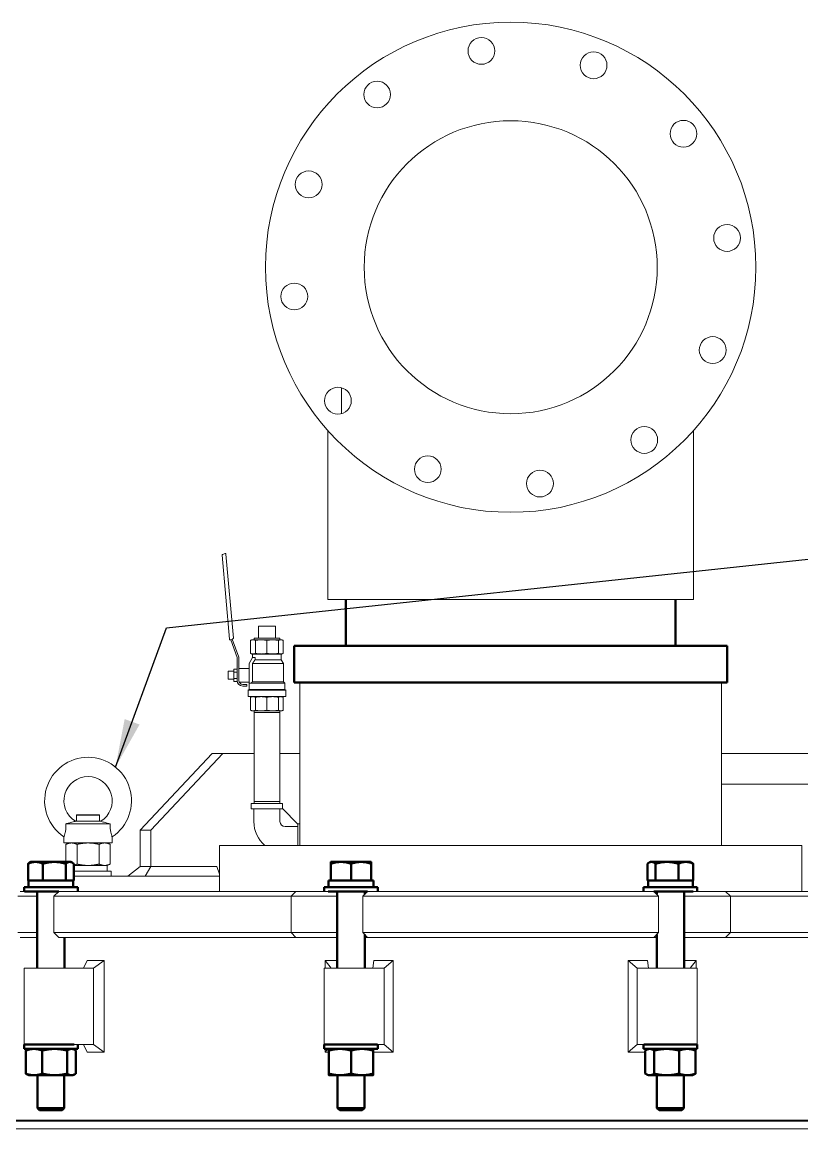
# Model space of a CAD drawing. Header units: inches. Extents: x 20 to 536, y 8 to 344.
# Drawn here: x 241.52 to 266.96, y 141.99 to 178.12 of the extents above; entities that cross this region are included whole.
import ezdxf

# ---------------------------------------------------------------- set-up
doc = ezdxf.new("R2010")
doc.units = ezdxf.units.IN
doc.header["$LTSCALE"] = 16
doc.header["$MEASUREMENT"] = 0
doc.layers.add('Symbol (ANSI)', color=7, linetype='Continuous', lineweight=25)
doc.layers.add('Visible (ANSI)', color=7, linetype='Continuous', lineweight=50)
doc.styles.add('Standard D-E', font='arial.ttf')
doc.dimstyles.new('in [mm] D-E NeptuneBenson$7', dxfattribs={"dimscale": 16, "dimtxt": 0.15, "dimasz": 0.098425, "dimexe": 0.125, "dimexo": 0.063, "dimgap": 0.031496, "dimtad": 0, "dimtih": 1, "dimtoh": 1, "dimdec": 4, "dimrnd": 1e-08, "dimzin": 3, "dimdsep": 46, "dimlunit": 5, "dimtxsty": 'Standard D-E', "dimcen": 0.09, "dimdle": 0.393701, "dimclrd": 256, "dimclre": 256, "dimclrt": 256, "dimadec": 1, "dimazin": 1, "dimtfac": 1, "dimtofl": 0, "dimtmove": 0, "dimatfit": 3, "dimfxl": 1, "dimfrac": 1, "dimtolj": 1, "dimtzin": 4, "dimlwd": -1, "dimlwe": -1, "dimarcsym": 0})

msp = doc.modelspace()

# ---------------------------------------------------------------- linework, layer by layer
at = {"layer": 'Visible (ANSI)', "linetype": 'Continuous', "lineweight": 18}
for p, q in [((251.937165, 166.18336), (251.937165, 165.339402)), ((251.491165, 159.268472), (251.491165, 164.790905)), ((263.427165, 159.268472), (263.427165, 164.790905)), ((248.141894, 160.772866), (248.060011, 160.743062)), ((248.046352, 160.721622), (248.286641, 157.975106)), ((248.410125, 158.008549), (248.169836, 160.755065)), ((251.491165, 159.268472), (263.427165, 159.268472)), ((249.780898, 158.405394), (249.229716, 158.405394)), ((249.229716, 158.405394), (249.229716, 158.011693)), ((249.780898, 158.405394), (249.780898, 158.011693)), ((248.314583, 157.957305), (248.396466, 157.987108)), ((248.536575, 157.379004), (248.324744, 157.961004)), ((248.37579, 157.979583), (248.590896, 157.388583)), ((249.015307, 157.957583), (248.974935, 157.938757)), ((248.974935, 157.938757), (248.974935, 157.512409)), ((249.052606, 157.957583), (249.015307, 157.957583)), ((249.317792, 157.957583), (249.052606, 157.957583)), ((249.923959, 158.011693), (249.086655, 158.011693)), ((249.088346, 157.957583), (249.086655, 158.011693)), ((249.130277, 157.938757), (249.130277, 157.512409)), ((249.692822, 157.957583), (249.317792, 157.957583)), ((249.505307, 157.938757), (249.505307, 157.512409)), ((249.958008, 157.957583), (249.692822, 157.957583)), ((249.880337, 157.938757), (249.880337, 157.512409)), ((249.922268, 157.957583), (249.923959, 158.011693)), ((249.995307, 157.957583), (249.958008, 157.957583)), ((249.995307, 157.957583), (250.035679, 157.938757)), ((250.035679, 157.938757), (250.035679, 157.512409)), ((249.015307, 157.493583), (248.974935, 157.512409)), ((249.995307, 157.493583), (250.035679, 157.512409)), ((248.536575, 156.627083), (248.536575, 157.379004)), ((248.590896, 157.388583), (248.590896, 156.797583)), ((248.923432, 157.182003), (249.039807, 157.38357)), ((248.923432, 156.544652), (248.923432, 157.182003)), ((249.015307, 157.493583), (249.052606, 157.493583)), ((249.034108, 157.182003), (249.034108, 156.588293)), ((250.043541, 157.182003), (249.034108, 157.182003)), ((249.039807, 157.38357), (249.039807, 157.493583)), ((249.039807, 157.38357), (249.119273, 157.38357)), ((249.052606, 157.493583), (249.317792, 157.493583)), ((249.119273, 157.38357), (249.119273, 157.307983)), ((249.970807, 157.307983), (249.119273, 157.307983)), ((249.317792, 157.493583), (249.692822, 157.493583)), ((249.692822, 157.493583), (249.958008, 157.493583)), ((249.958008, 157.493583), (249.995307, 157.493583)), ((249.970807, 157.307983), (249.970807, 157.493583)), ((249.970807, 157.307983), (250.043541, 157.182003)), ((250.043541, 156.588293), (250.043541, 157.182003)), ((248.237807, 156.667083), (248.237807, 156.928083)), ((248.237807, 156.928083), (248.427932, 156.928083)), ((248.427932, 156.998501), (248.536575, 156.998501)), ((248.427932, 156.998501), (248.427932, 156.898042)), ((248.427932, 156.898042), (248.536575, 156.898042)), ((248.427932, 156.898042), (248.427932, 156.697124)), ((248.590896, 157.023783), (248.923432, 157.023783)), ((248.590896, 156.797583), (248.590896, 156.627083)), ((248.237807, 156.667083), (248.427932, 156.667083)), ((248.427932, 156.697124), (248.536575, 156.697124)), ((248.427932, 156.697124), (248.427932, 156.596665)), ((248.427932, 156.596665), (248.539174, 156.596665)), ((248.603992, 156.571383), (248.923432, 156.571383)), ((248.715896, 156.502083), (248.848432, 156.502083)), ((248.848432, 156.447761), (248.715896, 156.447761)), ((248.848432, 156.502083), (248.848432, 156.447761)), ((248.984816, 156.544652), (248.923432, 156.544652)), ((248.923432, 156.33843), (248.923432, 156.544652)), ((250.087182, 156.544652), (248.984816, 156.544652)), ((250.043541, 156.588293), (249.034108, 156.588293)), ((250.043541, 156.588293), (250.087182, 156.544652)), ((250.087182, 156.33843), (250.087182, 156.544652)), ((250.584165, 151.243472), (250.584165, 156.558472)), ((264.334165, 151.243472), (264.334165, 156.558472)), ((248.923432, 156.33843), (248.892807, 156.307805)), ((250.117807, 156.307805), (248.892807, 156.307805)), ((248.892807, 156.101583), (248.892807, 156.307805)), ((250.117807, 156.101583), (248.892807, 156.101583)), ((250.087182, 156.33843), (248.923432, 156.33843)), ((249.015307, 156.101583), (248.974935, 156.082757)), ((248.974935, 155.656409), (248.974935, 156.082757)), ((249.130277, 155.656409), (249.130277, 156.082757)), ((249.505307, 155.656409), (249.505307, 156.082757)), ((249.880337, 155.656409), (249.880337, 156.082757)), ((249.995307, 156.101583), (250.035679, 156.082757)), ((250.035679, 155.656409), (250.035679, 156.082757)), ((250.087182, 156.33843), (250.117807, 156.307805)), ((250.117807, 156.101583), (250.117807, 156.307805)), ((249.015307, 155.637583), (248.974935, 155.656409)), ((249.015307, 155.637583), (249.052606, 155.637583)), ((249.052606, 155.637583), (249.317792, 155.637583)), ((249.088346, 155.637583), (249.086655, 155.583472)), ((249.086655, 155.583472), (249.923959, 155.583472)), ((249.086655, 155.583472), (249.086655, 152.682685)), ((249.317792, 155.637583), (249.692822, 155.637583)), ((249.692822, 155.637583), (249.958008, 155.637583)), ((249.922268, 155.637583), (249.923959, 155.583472)), ((249.923959, 155.583472), (249.923959, 152.682685)), ((249.958008, 155.637583), (249.995307, 155.637583)), ((249.995307, 155.637583), (250.035679, 155.656409)), ((247.71901, 154.243472), (245.371441, 151.743472)), ((245.715283, 151.743472), (248.062852, 154.243472)), ((248.062852, 154.243472), (247.71901, 154.243472)), ((249.086655, 154.243472), (248.062852, 154.243472)), ((250.584165, 154.243472), (249.923959, 154.243472)), ((271.76987, 154.243472), (264.334165, 154.243472)), ((269.937763, 153.243472), (264.334165, 153.243472)), ((250.017905, 152.614575), (248.992709, 152.614575)), ((248.992709, 152.443709), (248.992709, 152.614575)), ((249.086655, 152.682685), (249.923959, 152.682685)), ((249.088784, 152.614575), (249.086655, 152.682685)), ((249.92183, 152.614575), (249.923959, 152.682685)), ((250.017905, 152.443709), (250.017905, 152.614575)), ((243.307665, 152.243472), (243.295165, 152.230972)), ((244.045165, 152.230972), (243.295165, 152.230972)), ((243.295165, 152.230972), (243.295165, 152.034477)), ((243.307665, 152.243472), (244.032665, 152.243472)), ((244.032665, 152.243472), (244.045165, 152.230972)), ((244.045165, 152.230972), (244.045165, 152.034477)), ((250.016391, 152.443709), (248.992709, 152.443709)), ((249.078142, 152.024024), (249.078142, 152.443709)), ((249.930654, 152.024024), (249.930654, 152.443709)), ((250.016391, 152.443709), (250.016391, 152.445223)), ((250.016391, 152.445223), (250.517057, 151.944557)), ((244.394418, 151.955394), (242.945913, 151.955394)), ((244.085508, 152.034477), (243.254822, 152.034477)), ((245.371441, 150.555972), (245.371441, 151.743472)), ((245.371441, 151.743472), (245.715283, 151.743472)), ((245.715283, 151.743472), (245.715283, 150.555972)), ((250.515543, 151.85882), (250.095858, 151.85882)), ((250.584165, 151.946071), (250.515543, 151.946071)), ((250.517057, 151.944557), (250.515543, 151.944557)), ((250.515543, 151.944557), (250.515543, 151.243472)), ((242.882764, 151.325472), (242.882764, 151.52495)), ((244.457567, 151.325472), (244.457567, 151.52495)), ((244.457567, 151.325472), (242.882764, 151.325472)), ((243.045165, 151.325472), (242.948477, 151.280386)), ((242.948477, 150.707101), (242.948477, 151.280386)), ((243.309321, 150.636559), (243.309321, 151.280386)), ((244.031009, 150.636559), (244.031009, 151.280386)), ((244.295165, 151.325472), (244.391853, 151.280386)), ((244.391853, 150.636559), (244.391853, 151.280386)), ((266.959165, 151.243472), (247.959165, 151.243472)), ((247.959165, 149.743472), (247.959165, 151.243472)), ((266.959165, 149.743472), (266.959165, 151.243472)), ((243.201719, 150.591472), (244.295641, 150.591472)), ((243.201719, 150.403472), (244.420165, 150.403472)), ((244.295165, 150.591472), (244.391853, 150.636559)), ((244.295641, 150.403472), (244.295641, 150.591472)), ((244.420165, 150.243472), (244.420165, 150.403472)), ((244.970545, 150.243472), (245.371441, 150.555972)), ((245.371441, 150.555972), (245.715283, 150.555972)), ((245.529288, 150.243472), (245.715283, 150.555972)), ((245.715283, 150.555972), (247.875047, 150.555972)), ((247.959165, 150.311329), (247.875047, 150.555972)), ((241.780593, 150.103101), (241.780593, 150.103097)), ((247.959165, 150.243472), (243.201719, 150.243472)), ((241.723247, 149.588472), (241.376474, 149.588472)), ((241.457239, 149.743472), (241.589013, 149.743472)), ((241.598667, 149.743472), (241.589013, 149.743472)), ((241.723247, 149.588472), (242.0085, 149.588472)), ((242.710778, 149.743472), (242.555778, 149.588472)), ((242.68612, 149.588472), (242.555778, 149.588472)), ((242.555778, 149.588472), (242.555778, 148.398472)), ((242.930342, 149.588472), (242.68612, 149.588472)), ((242.710778, 149.743472), (242.760308, 149.743472)), ((242.760308, 149.743472), (243.003304, 149.743472)), ((244.267089, 149.588472), (242.930342, 149.588472)), ((243.003304, 149.743472), (244.132856, 149.743472)), ((244.610962, 149.743472), (244.132856, 149.743472)), ((244.267089, 149.588472), (244.745196, 149.588472)), ((245.455589, 149.743472), (244.610962, 149.743472)), ((244.745196, 149.588472), (245.389949, 149.588472)), ((250.109045, 149.588472), (245.389949, 149.588472)), ((245.455589, 149.743472), (250.14902, 149.743472)), ((250.109045, 149.588472), (250.291263, 149.588472)), ((250.446263, 149.743472), (250.14902, 149.743472)), ((250.446263, 149.743472), (250.291263, 149.588472)), ((251.084737, 149.588472), (250.291263, 149.588472)), ((250.291263, 149.588472), (250.291263, 148.398472)), ((250.446263, 149.743472), (251.116748, 149.743472)), ((251.356486, 149.588472), (251.084737, 149.588472)), ((251.116748, 149.743472), (251.387132, 149.743472)), ((251.652118, 149.588472), (251.356486, 149.588472)), ((251.387132, 149.743472), (251.499473, 149.743472)), ((251.502826, 149.743472), (251.499473, 149.743472)), ((251.652118, 149.588472), (251.801121, 149.588472)), ((252.788128, 149.743472), (252.633128, 149.588472)), ((252.84576, 149.588472), (252.633128, 149.588472)), ((252.633128, 149.588472), (252.633128, 148.398472)), ((252.788128, 149.743472), (252.868928, 149.743472)), ((253.120303, 149.588472), (252.84576, 149.588472)), ((252.868928, 149.743472), (253.142092, 149.743472)), ((254.245686, 149.588472), (253.120303, 149.588472)), ((253.142092, 149.743472), (254.093041, 149.743472)), ((254.259085, 149.743472), (254.093041, 149.743472)), ((254.245686, 149.588472), (254.411731, 149.588472)), ((254.961843, 149.743472), (254.259085, 149.743472)), ((254.411731, 149.588472), (254.948187, 149.588472)), ((259.970144, 149.588472), (254.948187, 149.588472)), ((254.961843, 149.743472), (259.956488, 149.743472)), ((260.659245, 149.743472), (259.956488, 149.743472)), ((259.970144, 149.588472), (260.5066, 149.588472)), ((260.5066, 149.588472), (260.672645, 149.588472)), ((260.82529, 149.743472), (260.659245, 149.743472)), ((261.798028, 149.588472), (260.672645, 149.588472)), ((260.82529, 149.743472), (261.776239, 149.743472)), ((261.776239, 149.743472), (262.049403, 149.743472)), ((262.072571, 149.588472), (261.798028, 149.588472)), ((262.049403, 149.743472), (262.130203, 149.743472)), ((262.285203, 149.588472), (262.072571, 149.588472)), ((262.130203, 149.743472), (262.285203, 149.588472)), ((262.285203, 149.588472), (262.285203, 148.398472)), ((263.11721, 149.588472), (263.266213, 149.588472)), ((263.561845, 149.588472), (263.266213, 149.588472)), ((263.418858, 149.743472), (263.415505, 149.743472)), ((263.418858, 149.743472), (263.531198, 149.743472)), ((263.531198, 149.743472), (263.801582, 149.743472)), ((263.833594, 149.588472), (263.561845, 149.588472)), ((263.801582, 149.743472), (264.472068, 149.743472)), ((264.627068, 149.588472), (263.833594, 149.588472)), ((264.769311, 149.743472), (264.472068, 149.743472)), ((264.472068, 149.743472), (264.627068, 149.588472)), ((264.627068, 149.588472), (264.809285, 149.588472)), ((264.627068, 149.588472), (264.627068, 148.398472)), ((264.769311, 149.743472), (269.462742, 149.743472)), ((269.528381, 149.588472), (264.809285, 149.588472)), ((241.376474, 148.398472), (241.723247, 148.398472)), ((241.589013, 148.243472), (241.457239, 148.243472)), ((241.589013, 148.243472), (242.0085, 148.243472)), ((242.0085, 148.398472), (241.723247, 148.398472)), ((242.555778, 148.398472), (242.68612, 148.398472)), ((242.710778, 148.243472), (242.555778, 148.398472)), ((242.68612, 148.398472), (242.930342, 148.398472)), ((242.760308, 148.243472), (242.710778, 148.243472)), ((243.003304, 148.243472), (242.760308, 148.243472)), ((242.930342, 148.398472), (244.267089, 148.398472)), ((244.132856, 148.243472), (243.003304, 148.243472)), ((244.132856, 148.243472), (244.610962, 148.243472)), ((244.745196, 148.398472), (244.267089, 148.398472)), ((244.610962, 148.243472), (245.009315, 148.243472)), ((245.389949, 148.398472), (244.745196, 148.398472)), ((250.446263, 148.243472), (245.009315, 148.243472)), ((245.389949, 148.398472), (250.109045, 148.398472)), ((250.291263, 148.398472), (250.109045, 148.398472)), ((250.291263, 148.398472), (251.084737, 148.398472)), ((250.446263, 148.243472), (250.291263, 148.398472)), ((251.116748, 148.243472), (250.446263, 148.243472)), ((251.084737, 148.398472), (251.356486, 148.398472)), ((251.387132, 148.243472), (251.116748, 148.243472)), ((251.356486, 148.398472), (251.652118, 148.398472)), ((251.499473, 148.243472), (251.387132, 148.243472)), ((251.499473, 148.243472), (251.681944, 148.243472)), ((251.801121, 148.398472), (251.652118, 148.398472)), ((251.681944, 148.243472), (251.801121, 148.243472)), ((252.633128, 148.398472), (252.84576, 148.398472)), ((252.788128, 148.243472), (252.633128, 148.398472)), ((252.696121, 148.243472), (252.788128, 148.243472)), ((252.868928, 148.243472), (252.788128, 148.243472)), ((252.84576, 148.398472), (253.120303, 148.398472)), ((253.142092, 148.243472), (252.868928, 148.243472)), ((253.120303, 148.398472), (254.245686, 148.398472)), ((254.093041, 148.243472), (253.142092, 148.243472)), ((254.093041, 148.243472), (254.259085, 148.243472)), ((254.411731, 148.398472), (254.245686, 148.398472)), ((254.259085, 148.243472), (254.528978, 148.243472)), ((254.948187, 148.398472), (254.411731, 148.398472)), ((260.389352, 148.243472), (254.528978, 148.243472)), ((254.948187, 148.398472), (259.970144, 148.398472)), ((260.5066, 148.398472), (259.970144, 148.398472)), ((260.389352, 148.243472), (260.659245, 148.243472)), ((260.672645, 148.398472), (260.5066, 148.398472)), ((260.659245, 148.243472), (260.82529, 148.243472)), ((260.672645, 148.398472), (261.798028, 148.398472)), ((261.776239, 148.243472), (260.82529, 148.243472)), ((262.049403, 148.243472), (261.776239, 148.243472)), ((261.798028, 148.398472), (262.072571, 148.398472)), ((262.130203, 148.243472), (262.049403, 148.243472)), ((262.072571, 148.398472), (262.285203, 148.398472)), ((262.130203, 148.243472), (262.285203, 148.398472)), ((262.130203, 148.243472), (262.22221, 148.243472)), ((263.266213, 148.398472), (263.11721, 148.398472)), ((263.11721, 148.243472), (263.236386, 148.243472)), ((263.236386, 148.243472), (263.418858, 148.243472)), ((263.266213, 148.398472), (263.561845, 148.398472)), ((263.531198, 148.243472), (263.418858, 148.243472)), ((263.801582, 148.243472), (263.531198, 148.243472)), ((263.561845, 148.398472), (263.833594, 148.398472)), ((264.472068, 148.243472), (263.801582, 148.243472)), ((263.833594, 148.398472), (264.627068, 148.398472)), ((264.472068, 148.243472), (264.627068, 148.398472)), ((269.909016, 148.243472), (264.472068, 148.243472)), ((264.809285, 148.398472), (264.627068, 148.398472)), ((264.809285, 148.398472), (269.528381, 148.398472)), ((243.639904, 147.493375), (243.518724, 147.243472)), ((243.639904, 147.493375), (244.193798, 147.493375)), ((244.193798, 147.493375), (243.847968, 147.243472)), ((244.193798, 144.49357), (244.193798, 147.493375)), ((251.406005, 147.493375), (251.406005, 147.243472)), ((251.406005, 147.493375), (251.801121, 147.493375)), ((251.406005, 147.493375), (251.607168, 147.243472)), ((252.998833, 147.493375), (252.959721, 147.243472)), ((252.998833, 147.493375), (253.62163, 147.493375)), ((253.62163, 147.493375), (253.330581, 147.243472)), ((253.62163, 144.49357), (253.62163, 147.493375)), ((261.296701, 147.493375), (261.296701, 144.49357)), ((261.296701, 147.493375), (261.919497, 147.493375)), ((261.296701, 147.493375), (261.587749, 147.243472)), ((261.919497, 147.493375), (261.95861, 147.243472)), ((263.11721, 147.493375), (263.512325, 147.493375)), ((263.512325, 147.493375), (263.311163, 147.243472)), ((263.512325, 147.243472), (263.512325, 147.493375)), ((241.581, 147.243472), (243.213772, 147.243472)), ((241.581, 144.743472), (241.581, 147.243472)), ((243.213772, 147.243472), (243.847968, 147.243472)), ((243.847968, 144.743472), (243.847968, 147.243472)), ((251.373621, 147.243472), (253.110327, 147.243472)), ((251.373621, 144.743472), (251.373621, 147.243472)), ((253.110327, 147.243472), (253.330581, 147.243472)), ((253.330581, 144.743472), (253.330581, 147.243472)), ((261.808003, 147.243472), (261.587749, 147.243472)), ((261.587749, 147.243472), (261.587749, 144.743472)), ((261.808003, 147.243472), (263.54471, 147.243472)), ((263.54471, 144.743472), (263.54471, 147.243472)), ((243.213772, 144.743472), (241.581, 144.743472)), ((243.847968, 144.743472), (243.213772, 144.743472)), ((243.639904, 144.49357), (243.518724, 144.743472)), ((244.193798, 144.49357), (243.847968, 144.743472)), ((253.110327, 144.743472), (251.373621, 144.743472)), ((251.406005, 144.602847), (251.406005, 144.49357)), ((251.406005, 144.49357), (251.49397, 144.602847)), ((252.998833, 144.49357), (252.98173, 144.602847)), ((253.330581, 144.743472), (253.110327, 144.743472)), ((253.62163, 144.49357), (253.330581, 144.743472)), ((261.296701, 144.49357), (261.587749, 144.743472)), ((261.587749, 144.743472), (261.808003, 144.743472)), ((263.54471, 144.743472), (261.808003, 144.743472)), ((261.93549, 144.59575), (261.9366, 144.602847)), ((263.446116, 144.575821), (263.424361, 144.602847)), ((263.512325, 144.49357), (263.487605, 144.524281)), ((263.512325, 144.49357), (263.512325, 144.602847)), ((244.193798, 144.49357), (243.639904, 144.49357)), ((251.528817, 144.49357), (251.406005, 144.49357)), ((253.62163, 144.49357), (252.998833, 144.49357)), ((261.851815, 144.49357), (261.296701, 144.49357)), ((263.512325, 144.49357), (263.487605, 144.49357)), ((228.957835, 142.274722), (285.960496, 142.274722)), ((285.929246, 142.243472), (228.989085, 142.243472)), ((285.21119, 141.993472), (229.707141, 141.993472))]:
    msp.add_line(p, q, dxfattribs=at)
at = {"layer": 'Visible (ANSI)'}
for p, q in [((252.084165, 159.268472), (252.084165, 157.758472)), ((262.834165, 159.268472), (262.834165, 157.758472)), ((264.521165, 157.758472), (250.397165, 157.758472)), ((250.397165, 156.558472), (250.397165, 157.758472)), ((264.521165, 156.558472), (264.521165, 157.758472)), ((264.521165, 156.558472), (250.397165, 156.558472)), ((241.710281, 150.103101), (241.710281, 150.64851)), ((241.8, 150.707101), (241.758391, 150.683078)), ((241.954294, 150.707101), (241.8, 150.707101)), ((242.571166, 150.707101), (241.954294, 150.707101)), ((242.198306, 150.103101), (242.198306, 150.64851)), ((243.072872, 150.707101), (242.571166, 150.707101)), ((242.944026, 150.103101), (242.944026, 150.64851)), ((243.112, 150.707101), (243.072872, 150.707101)), ((243.112, 150.707101), (243.153609, 150.683078)), ((243.201719, 150.103101), (243.201719, 150.64851)), ((251.591887, 150.103101), (251.591887, 150.64851)), ((251.592621, 150.707101), (251.592619, 150.707101)), ((251.592622, 150.707101), (251.592621, 150.707101)), ((251.921723, 150.707101), (251.592622, 150.707101)), ((251.593357, 150.103101), (251.593357, 150.64851)), ((252.577722, 150.707101), (251.921723, 150.707101)), ((252.25009, 150.103101), (252.25009, 150.64851)), ((252.904621, 150.707101), (252.577722, 150.707101)), ((252.904621, 150.707101), (252.904622, 150.707101)), ((252.905354, 150.103101), (252.905354, 150.64851)), ((261.923481, 150.103101), (261.923481, 150.64851)), ((262.01371, 150.707101), (261.971115, 150.682509)), ((262.053708, 150.707101), (262.01371, 150.707101)), ((262.55705, 150.707101), (262.053708, 150.707101)), ((262.183935, 150.103101), (262.183935, 150.64851)), ((263.173052, 150.707101), (262.55705, 150.707101)), ((262.930165, 150.103101), (262.930165, 150.64851)), ((263.32571, 150.707101), (263.173052, 150.707101)), ((263.32571, 150.707101), (263.368305, 150.682509)), ((263.415939, 150.103101), (263.415939, 150.64851)), ((241.954294, 150.103101), (241.710281, 150.103101)), ((241.7265, 150.103097), (243.1855, 150.103097)), ((241.7265, 150.103097), (241.7265, 149.884097)), ((241.8, 150.103101), (241.8, 150.103097)), ((242.198306, 150.103101), (241.954294, 150.103101)), ((242.571166, 150.103101), (242.198306, 150.103101)), ((242.944026, 150.103101), (242.571166, 150.103101)), ((243.072872, 150.103101), (242.944026, 150.103101)), ((243.201719, 150.103101), (243.072872, 150.103101)), ((243.112, 150.103101), (243.112, 150.103097)), ((243.1855, 150.103097), (243.1855, 149.884097)), ((251.519121, 150.103097), (252.978121, 150.103097)), ((251.519121, 150.103097), (251.519121, 149.884097)), ((251.592622, 150.103101), (251.591887, 150.103101)), ((251.592621, 150.103101), (251.592621, 150.103097)), ((251.593357, 150.103101), (251.592622, 150.103101)), ((251.921723, 150.103101), (251.593357, 150.103101)), ((252.25009, 150.103101), (251.921723, 150.103101)), ((252.577722, 150.103101), (252.25009, 150.103101)), ((252.905354, 150.103101), (252.577722, 150.103101)), ((252.904621, 150.103101), (252.904621, 150.103097)), ((252.978121, 150.103097), (252.978121, 149.884097)), ((262.053708, 150.103101), (261.923481, 150.103101)), ((261.94021, 150.103097), (263.39921, 150.103097)), ((261.94021, 150.103097), (261.94021, 149.884097)), ((262.01371, 150.103101), (262.01371, 150.103097)), ((262.183935, 150.103101), (262.053708, 150.103101)), ((262.55705, 150.103101), (262.183935, 150.103101)), ((262.930165, 150.103101), (262.55705, 150.103101)), ((263.173052, 150.103101), (262.930165, 150.103101)), ((263.415939, 150.103101), (263.173052, 150.103101)), ((263.32571, 150.103101), (263.32571, 150.103097)), ((263.39921, 150.103097), (263.39921, 149.884097)), ((243.331, 149.884097), (241.581, 149.884097)), ((241.581, 149.743472), (241.581, 149.884097)), ((241.598667, 149.743472), (242.710778, 149.743472)), ((242.0085, 149.743472), (242.0085, 147.243472)), ((243.331, 149.743472), (243.331, 149.884097)), ((253.123621, 149.884097), (251.373621, 149.884097)), ((251.373621, 149.743472), (251.373621, 149.884097)), ((251.502826, 149.743472), (252.788128, 149.743472)), ((251.801121, 149.743472), (251.801121, 147.243472)), ((252.696121, 149.743472), (252.696121, 149.651465)), ((253.123621, 149.743472), (253.123621, 149.884097)), ((263.54471, 149.884097), (261.79471, 149.884097)), ((261.79471, 149.743472), (261.79471, 149.884097)), ((262.130203, 149.743472), (263.415505, 149.743472)), ((262.22221, 149.743472), (262.22221, 149.651465)), ((263.11721, 149.743472), (263.11721, 147.243472)), ((263.54471, 149.743472), (263.54471, 149.884097)), ((242.9035, 148.243472), (242.9035, 147.243472)), ((252.696121, 148.335479), (252.696121, 147.243472)), ((262.22221, 148.335479), (262.22221, 147.243472)), ((243.213772, 144.743472), (241.581, 144.743472)), ((241.581, 144.602847), (241.581, 144.743472)), ((241.581, 144.602847), (243.331, 144.602847)), ((241.638665, 143.795715), (241.638665, 144.55098)), ((241.737, 144.602847), (241.691395, 144.581581)), ((242.173558, 143.795715), (242.173558, 144.55098)), ((242.990894, 143.795715), (242.990894, 144.55098)), ((243.175, 144.602847), (243.220605, 144.581581)), ((243.273335, 143.795715), (243.273335, 144.55098)), ((243.331, 144.602847), (243.331, 144.743472)), ((253.110327, 144.743472), (251.373621, 144.743472)), ((251.373621, 144.602847), (251.373621, 144.743472)), ((251.373621, 144.602847), (253.123621, 144.602847)), ((251.528817, 143.795715), (251.528817, 144.55098)), ((251.529621, 144.602847), (251.529619, 144.602847)), ((251.530427, 143.795715), (251.530427, 144.55098)), ((252.250231, 143.795715), (252.250231, 144.55098)), ((252.967621, 144.602847), (252.967622, 144.602847)), ((252.968424, 143.795715), (252.968424, 144.55098)), ((253.123621, 144.602847), (253.123621, 144.743472)), ((261.79471, 144.602847), (261.79471, 144.743472)), ((261.79471, 144.602847), (263.54471, 144.602847)), ((263.54471, 144.743472), (261.808003, 144.743472)), ((261.851815, 143.795715), (261.851815, 144.55098)), ((261.95071, 144.602847), (261.904024, 144.581078)), ((262.137283, 143.795715), (262.137283, 144.55098)), ((262.955178, 143.795715), (262.955178, 144.55098)), ((263.38871, 144.602847), (263.435396, 144.581078)), ((263.487605, 143.795715), (263.487605, 144.55098)), ((263.54471, 144.602847), (263.54471, 144.743472)), ((241.737, 143.743847), (241.691395, 143.765114)), ((241.737, 143.743847), (241.906112, 143.743847)), ((241.906112, 143.743847), (242.582226, 143.743847)), ((242.0185, 143.743847), (242.0185, 142.669212)), ((242.582226, 143.743847), (243.132115, 143.743847)), ((242.8935, 143.743847), (242.8935, 142.669212)), ((243.132115, 143.743847), (243.175, 143.743847)), ((243.175, 143.743847), (243.220605, 143.765114)), ((251.529621, 143.743847), (251.529619, 143.743848)), ((251.529621, 143.743847), (251.529622, 143.743847)), ((251.529622, 143.743847), (251.890329, 143.743847)), ((251.811121, 143.743847), (251.811121, 142.669212)), ((251.890329, 143.743847), (252.609328, 143.743847)), ((252.609328, 143.743847), (252.967621, 143.743847)), ((252.686121, 143.743847), (252.686121, 142.669212)), ((252.967621, 143.743847), (252.967622, 143.743848)), ((261.95071, 143.743847), (261.904024, 143.765617)), ((261.95071, 143.743847), (261.994549, 143.743847)), ((261.994549, 143.743847), (262.54623, 143.743847)), ((262.23221, 143.743847), (262.23221, 142.669212)), ((262.54623, 143.743847), (263.221391, 143.743847)), ((263.10721, 143.743847), (263.10721, 142.669212)), ((263.221391, 143.743847), (263.38871, 143.743847)), ((263.38871, 143.743847), (263.435396, 143.765617)), ((242.0185, 142.669212), (242.8935, 142.669212)), ((242.086661, 142.603097), (242.0185, 142.669212)), ((242.825339, 142.603097), (242.086661, 142.603097)), ((242.825339, 142.603097), (242.8935, 142.669212)), ((251.811121, 142.669212), (252.686121, 142.669212)), ((251.879282, 142.603097), (251.811121, 142.669212)), ((252.61796, 142.603097), (251.879282, 142.603097)), ((252.61796, 142.603097), (252.686121, 142.669212)), ((262.23221, 142.669212), (263.10721, 142.669212)), ((262.300371, 142.603097), (262.23221, 142.669212)), ((263.039049, 142.603097), (262.300371, 142.603097)), ((263.039049, 142.603097), (263.10721, 142.669212))]:
    msp.add_line(p, q, dxfattribs=at)
at = {"layer": 'Visible (ANSI)', "linetype": 'Continuous', "lineweight": 18}
for centre, radius in [((257.459165, 170.118472), 8), ((256.504562, 177.179234), 0.4375), ((260.162836, 176.710573), 0.4375), ((253.102074, 175.75597), 0.4375), ((257.459165, 170.118472), 4.781), ((263.096663, 174.475564), 0.4375), ((250.867065, 172.822143), 0.4375), ((264.519927, 171.073075), 0.4375), ((250.398403, 169.16387), 0.4375), ((264.051266, 167.414802), 0.4375), ((251.821668, 165.761381), 0.4375), ((261.816257, 164.480975), 0.4375), ((254.755495, 163.526372), 0.4375), ((258.413768, 163.057711), 0.4375)]:
    msp.add_circle(centre, radius, dxfattribs=at)
for centre, radius, start, end in [((248.149036, 160.753245), 0.02088, 5, 110), ((248.067153, 160.723442), 0.02088, 110, 185), ((248.307442, 157.976926), 0.02088, 185, 290), ((248.389325, 158.006729), 0.02088, 290, 5), ((248.715896, 156.627083), 0.179321, 180, 270), ((248.715896, 156.627083), 0.125, 180, 270), ((243.670165, 152.703425), 1.417323, 303.7489886, 236.2510114), ((243.670165, 152.703425), 0.787402, 301.8357245, 238.1642755), ((250.095858, 152.024024), 1.017717, 180, 230.081969), ((250.095858, 152.024024), 0.165204, 180, 270)]:
    msp.add_arc(centre, radius, start, end, dxfattribs=at)
for points, weights in [([(249.052606, 157.957583), (249.015307, 157.957583), (248.974935, 157.938757)], [1, 1.0562990584, 1.07162109099]), ([(249.130277, 157.938757), (249.089905, 157.957583), (249.052606, 157.957583)], [1.07162109099, 1.0562990584, 1]), ([(249.317792, 157.957583), (249.227744, 157.957583), (249.130277, 157.938757)], [1, 1.0562990584, 1.07162109099]), ([(249.505307, 157.938757), (249.40784, 157.957583), (249.317792, 157.957583)], [1.07162109099, 1.0562990584, 1]), ([(249.692822, 157.957583), (249.602774, 157.957583), (249.505307, 157.938757)], [1, 1.0562990584, 1.07162109099]), ([(249.880337, 157.938757), (249.78287, 157.957583), (249.692822, 157.957583)], [1.07162109099, 1.0562990584, 1]), ([(249.958008, 157.957583), (249.920709, 157.957583), (249.880337, 157.938757)], [1, 1.0562990584, 1.07162109099]), ([(250.035679, 157.938757), (249.995307, 157.957583), (249.958008, 157.957583)], [1.07162109099, 1.0562990584, 1]), ([(248.974935, 157.512409), (249.015307, 157.493583), (249.052606, 157.493583)], [1.07162109099, 1.0562990584, 1]), ([(249.052606, 157.493583), (249.089905, 157.493583), (249.130277, 157.512409)], [1, 1.0562990584, 1.07162109099]), ([(249.130277, 157.512409), (249.227744, 157.493583), (249.317792, 157.493583)], [1.07162109099, 1.0562990584, 1]), ([(249.317792, 157.493583), (249.40784, 157.493583), (249.505307, 157.512409)], [1, 1.0562990584, 1.07162109099]), ([(249.505307, 157.512409), (249.602774, 157.493583), (249.692822, 157.493583)], [1.07162109099, 1.0562990584, 1]), ([(249.692822, 157.493583), (249.78287, 157.493583), (249.880337, 157.512409)], [1, 1.0562990584, 1.07162109099]), ([(249.880337, 157.512409), (249.920709, 157.493583), (249.958008, 157.493583)], [1.07162109099, 1.0562990584, 1]), ([(249.958008, 157.493583), (249.995307, 157.493583), (250.035679, 157.512409)], [1, 1.0562990584, 1.07162109099]), ([(249.119273, 157.307983), (249.079776, 157.251251), (249.034108, 157.182003)], [1, 1.00361912604, 1]), ([(249.034108, 156.588293), (249.010422, 156.567557), (248.984816, 156.544652)], [1.00000480453, 1.0009720909, 1]), ([(249.052606, 156.101583), (249.015307, 156.101583), (248.974935, 156.082757)], [1, 1.04927042368, 1.05740736242]), ([(249.130277, 156.082757), (249.089905, 156.101583), (249.052606, 156.101583)], [1.05740736242, 1.04927042368, 1]), ([(249.317792, 156.101583), (249.227744, 156.101583), (249.130277, 156.082757)], [1, 1.04927042368, 1.05740736242]), ([(249.505307, 156.082757), (249.40784, 156.101583), (249.317792, 156.101583)], [1.05740736242, 1.04927042368, 1]), ([(249.692822, 156.101583), (249.602774, 156.101583), (249.505307, 156.082757)], [1, 1.04927042368, 1.05740736242]), ([(249.880337, 156.082757), (249.78287, 156.101583), (249.692822, 156.101583)], [1.05740736242, 1.04927042368, 1]), ([(249.958008, 156.101583), (249.920709, 156.101583), (249.880337, 156.082757)], [1, 1.04927042368, 1.05740736242]), ([(250.035679, 156.082757), (249.995307, 156.101583), (249.958008, 156.101583)], [1.05740736242, 1.04927042368, 1]), ([(248.974935, 155.656409), (249.015307, 155.637583), (249.052606, 155.637583)], [1.05740736242, 1.04927042368, 1]), ([(249.052606, 155.637583), (249.089905, 155.637583), (249.130277, 155.656409)], [1, 1.04927042368, 1.05740736242]), ([(249.130277, 155.656409), (249.227744, 155.637583), (249.317792, 155.637583)], [1.05740736242, 1.04927042368, 1]), ([(249.317792, 155.637583), (249.40784, 155.637583), (249.505307, 155.656409)], [1, 1.04927042368, 1.05740736242]), ([(249.505307, 155.656409), (249.602774, 155.637583), (249.692822, 155.637583)], [1.05740736242, 1.04927042368, 1]), ([(249.692822, 155.637583), (249.78287, 155.637583), (249.880337, 155.656409)], [1, 1.04927042368, 1.05740736242]), ([(249.880337, 155.656409), (249.920709, 155.637583), (249.958008, 155.637583)], [1.05740736242, 1.04927042368, 1]), ([(249.958008, 155.637583), (249.995307, 155.637583), (250.035679, 155.656409)], [1, 1.04927042368, 1.05740736242]), ([(243.128899, 151.325472), (243.045165, 151.325472), (242.948477, 151.280386)], [1, 1.0379548493, 1]), ([(243.309321, 151.280386), (243.212634, 151.325472), (243.128899, 151.325472)], [1, 1.0379548493, 1]), ([(243.670165, 151.325472), (243.502697, 151.325472), (243.309321, 151.280386)], [1, 1.0379548493, 1]), ([(244.031009, 151.280386), (243.837634, 151.325472), (243.670165, 151.325472)], [1, 1.0379548493, 1]), ([(244.211431, 151.325472), (244.127697, 151.325472), (244.031009, 151.280386)], [1, 1.0379548493, 1]), ([(244.391853, 151.280386), (244.295165, 151.325472), (244.211431, 151.325472)], [1, 1.0379548493, 1]), ([(243.201719, 150.59928), (243.252366, 150.61), (243.309321, 150.636559)], [1.0184913449, 1.02201461774, 1]), ([(243.309321, 150.636559), (243.502697, 150.591472), (243.670165, 150.591472)], [1, 1.0379548493, 1]), ([(243.670165, 150.591472), (243.837634, 150.591472), (244.031009, 150.636559)], [1, 1.0379548493, 1]), ([(244.031009, 150.636559), (244.127697, 150.591472), (244.211431, 150.591472)], [1, 1.0379548493, 1]), ([(244.211431, 150.591472), (244.295165, 150.591472), (244.391853, 150.636559)], [1, 1.0379548493, 1])]:
    msp.add_rational_spline(points, weights, degree=2, dxfattribs=at)
for points, knots in [([(242.945913, 151.955394), (242.949157, 151.898781), (242.949686, 151.840569), (242.941532, 151.736364), (242.934888, 151.697191), (242.920478, 151.63186), (242.911948, 151.60348), (242.896597, 151.558459), (242.890099, 151.542525), (242.884002, 151.527801), (242.882789, 151.52494), (242.882781, 151.524944)], [0.000101796, 0.000101796, 0.000101796, 0.000101796, 0.436061404, 0.436061404, 0.810374255, 0.810374255, 1.202831513, 1.202831513, 1.595671209, 1.595671209, 1.845071138, 1.845071138, 1.845071138, 1.845071138]), ([(243.254822, 152.034477), (243.254822, 152.034477), (243.249309, 152.032535), (243.227203, 152.025316), (243.210059, 152.019947), (243.162277, 152.006219), (243.129558, 151.997525), (243.062623, 151.981113), (243.028792, 151.973306), (242.9781, 151.962208), (242.962087, 151.958782), (242.945913, 151.955394)], [1.447426706, 1.447426706, 1.447426706, 1.447426706, 1.701364121, 1.701364121, 1.9775787, 1.9775787, 2.323954461, 2.323954461, 2.627242149, 2.627242149, 2.763852394, 2.763852394, 2.763852394, 2.763852394]), ([(244.394418, 151.955394), (244.360665, 151.962464), (244.327592, 151.969708), (244.247319, 151.98823), (244.203599, 151.999314), (244.142026, 152.016392), (244.11994, 152.023151), (244.09264, 152.031968), (244.085856, 152.034357), (244.085513, 152.034476), (244.085508, 152.034477), (244.085508, 152.034477)], [0.164394048, 0.164394048, 0.164394048, 0.164394048, 0.430091027, 0.430091027, 0.844643839, 0.844643839, 1.165695922, 1.165695922, 1.440343019, 1.440343019, 1.447426717, 1.447426717, 1.447426717, 1.447426717]), ([(244.45755, 151.524944), (244.457555, 151.524945), (244.457149, 151.525922), (244.454093, 151.533148), (244.448848, 151.545456), (244.435139, 151.582922), (244.427026, 151.607149), (244.412108, 151.664522), (244.405584, 151.696136), (244.395708, 151.767666), (244.392847, 151.806596), (244.391344, 151.882593), (244.392351, 151.919325), (244.394418, 151.955394)], [1.844904401, 1.844904401, 1.844904401, 1.844904401, 1.990359356, 1.990359356, 2.383365136, 2.383365136, 2.760847361, 2.760847361, 3.119766305, 3.119766305, 3.506098689, 3.506098689, 3.8615623, 3.8615623, 3.8615623, 3.8615623])]:
    msp.add_open_spline(points, degree=3, knots=knots, dxfattribs=at)
at = {"layer": 'Visible (ANSI)'}
for points, weights in [([(241.954294, 150.707101), (241.841047, 150.707101), (241.710281, 150.64851)], [1, 1.0379548493, 1]), ([(241.710281, 150.64851), (241.735326, 150.669762), (241.758391, 150.683078)], [1, 1.01344146313, 1.01736251269]), ([(242.198306, 150.64851), (242.06754, 150.707101), (241.954294, 150.707101)], [1, 1.0379548493, 1]), ([(242.571166, 150.707101), (242.398121, 150.707101), (242.198306, 150.64851)], [1, 1.0379548493, 1]), ([(242.944026, 150.64851), (242.744211, 150.707101), (242.571166, 150.707101)], [1, 1.0379548493, 1]), ([(243.072872, 150.707101), (243.013074, 150.707101), (242.944026, 150.64851)], [1, 1.0379548493, 1]), ([(243.201719, 150.64851), (243.13267, 150.707101), (243.072872, 150.707101)], [1, 1.0379548493, 1]), ([(251.592622, 150.707101), (251.592281, 150.707101), (251.591887, 150.64851)], [1, 1.0379548493, 1]), ([(251.593357, 150.64851), (251.592963, 150.707101), (251.592622, 150.707101)], [1, 1.0379548493, 1]), ([(251.921723, 150.707101), (251.769328, 150.707101), (251.593357, 150.64851)], [1, 1.0379548493, 1]), ([(252.25009, 150.64851), (252.074119, 150.707101), (251.921723, 150.707101)], [1, 1.0379548493, 1]), ([(252.577722, 150.707101), (252.425667, 150.707101), (252.25009, 150.64851)], [1, 1.0379548493, 1]), ([(252.905354, 150.64851), (252.729777, 150.707101), (252.577722, 150.707101)], [1, 1.0379548493, 1]), ([(252.904622, 150.707101), (252.904962, 150.706904), (252.905354, 150.64851)], [1.00026380666, 1.03782248436, 1]), ([(262.053708, 150.707101), (261.993269, 150.707101), (261.923481, 150.64851)], [1, 1.0379548493, 1]), ([(262.183935, 150.64851), (262.114147, 150.707101), (262.053708, 150.707101)], [1, 1.0379548493, 1]), ([(262.55705, 150.707101), (262.383887, 150.707101), (262.183935, 150.64851)], [1, 1.0379548493, 1]), ([(262.930165, 150.64851), (262.730213, 150.707101), (262.55705, 150.707101)], [1, 1.0379548493, 1]), ([(263.173052, 150.707101), (263.060328, 150.707101), (262.930165, 150.64851)], [1, 1.0379548493, 1]), ([(263.415939, 150.64851), (263.285776, 150.707101), (263.173052, 150.707101)], [1, 1.0379548493, 1]), ([(263.368305, 150.682509), (263.391159, 150.669314), (263.415939, 150.64851)], [1.01719100565, 1.01315491386, 1]), ([(241.906112, 144.602847), (241.781989, 144.602847), (241.638665, 144.55098)], [1, 1.0379548493, 1]), ([(241.638665, 144.55098), (241.666114, 144.569793), (241.691395, 144.581581)], [1, 1.01344146313, 1.01736251269]), ([(242.173558, 144.55098), (242.030234, 144.602847), (241.906112, 144.602847)], [1, 1.0379548493, 1]), ([(242.582226, 144.602847), (242.392563, 144.602847), (242.173558, 144.55098)], [1, 1.0379548493, 1]), ([(242.990894, 144.55098), (242.77189, 144.602847), (242.582226, 144.602847)], [1, 1.0379548493, 1]), ([(243.132115, 144.602847), (243.066574, 144.602847), (242.990894, 144.55098)], [1, 1.0379548493, 1]), ([(243.273335, 144.55098), (243.197655, 144.602847), (243.132115, 144.602847)], [1, 1.0379548493, 1]), ([(251.529622, 144.602847), (251.529248, 144.602847), (251.528817, 144.55098)], [1, 1.0379548493, 1]), ([(251.530427, 144.55098), (251.529996, 144.602847), (251.529622, 144.602847)], [1, 1.0379548493, 1]), ([(251.890329, 144.602847), (251.723298, 144.602847), (251.530427, 144.55098)], [1, 1.0379548493, 1]), ([(252.250231, 144.55098), (252.05736, 144.602847), (251.890329, 144.602847)], [1, 1.0379548493, 1]), ([(252.609328, 144.602847), (252.44267, 144.602847), (252.250231, 144.55098)], [1, 1.0379548493, 1]), ([(252.968424, 144.55098), (252.775985, 144.602847), (252.609328, 144.602847)], [1, 1.0379548493, 1]), ([(252.967622, 144.602847), (252.967994, 144.602673), (252.968424, 144.55098)], [1.00026380666, 1.03782248436, 1]), ([(261.994549, 144.602847), (261.928306, 144.602847), (261.851815, 144.55098)], [1, 1.0379548493, 1]), ([(262.137283, 144.55098), (262.060792, 144.602847), (261.994549, 144.602847)], [1, 1.0379548493, 1]), ([(262.54623, 144.602847), (262.356437, 144.602847), (262.137283, 144.55098)], [1, 1.0379548493, 1]), ([(262.955178, 144.55098), (262.736024, 144.602847), (262.54623, 144.602847)], [1, 1.0379548493, 1]), ([(263.221391, 144.602847), (263.097841, 144.602847), (262.955178, 144.55098)], [1, 1.0379548493, 1]), ([(263.487605, 144.55098), (263.344941, 144.602847), (263.221391, 144.602847)], [1, 1.0379548493, 1]), ([(263.435396, 144.581078), (263.460444, 144.569397), (263.487605, 144.55098)], [1.01719100565, 1.01315491386, 1]), ([(241.691395, 143.765114), (241.666114, 143.776902), (241.638665, 143.795715)], [1.01736251269, 1.01344146313, 1]), ([(241.638665, 143.795715), (241.781989, 143.743847), (241.906112, 143.743847)], [1, 1.0379548493, 1]), ([(241.906112, 143.743847), (242.030234, 143.743847), (242.173558, 143.795715)], [1, 1.0379548493, 1]), ([(242.173558, 143.795715), (242.392563, 143.743847), (242.582226, 143.743847)], [1, 1.0379548493, 1]), ([(242.582226, 143.743847), (242.77189, 143.743847), (242.990894, 143.795715)], [1, 1.0379548493, 1]), ([(242.990894, 143.795715), (243.066574, 143.743847), (243.132115, 143.743847)], [1, 1.0379548493, 1]), ([(243.132115, 143.743847), (243.197655, 143.743847), (243.273335, 143.795715)], [1, 1.0379548493, 1]), ([(251.528817, 143.795715), (251.529248, 143.743847), (251.529622, 143.743847)], [1, 1.0379548493, 1]), ([(251.529622, 143.743847), (251.529996, 143.743847), (251.530427, 143.795715)], [1, 1.0379548493, 1]), ([(251.530427, 143.795715), (251.723298, 143.743847), (251.890329, 143.743847)], [1, 1.0379548493, 1]), ([(251.890329, 143.743847), (252.05736, 143.743847), (252.250231, 143.795715)], [1, 1.0379548493, 1]), ([(252.250231, 143.795715), (252.44267, 143.743847), (252.609328, 143.743847)], [1, 1.0379548493, 1]), ([(252.609328, 143.743847), (252.775985, 143.743847), (252.968424, 143.795715)], [1, 1.0379548493, 1]), ([(252.968424, 143.795715), (252.967994, 143.744022), (252.967622, 143.743848)], [1, 1.03782248436, 1.00026380666]), ([(261.851815, 143.795715), (261.928306, 143.743847), (261.994549, 143.743847)], [1, 1.0379548493, 1]), ([(261.994549, 143.743847), (262.060792, 143.743847), (262.137283, 143.795715)], [1, 1.0379548493, 1]), ([(262.137283, 143.795715), (262.356437, 143.743847), (262.54623, 143.743847)], [1, 1.0379548493, 1]), ([(262.54623, 143.743847), (262.736024, 143.743847), (262.955178, 143.795715)], [1, 1.0379548493, 1]), ([(262.955178, 143.795715), (263.097841, 143.743847), (263.221391, 143.743847)], [1, 1.0379548493, 1]), ([(263.221391, 143.743847), (263.344941, 143.743847), (263.487605, 143.795715)], [1, 1.0379548493, 1]), ([(263.487605, 143.795715), (263.460444, 143.777298), (263.435396, 143.765617)], [1, 1.01315491386, 1.01719100565])]:
    msp.add_rational_spline(points, weights, degree=2, dxfattribs=at)

# ---------------------------------------------------------------- leaders
at = {"layer": 'Symbol (ANSI)', "annotation_type": 0, "has_hookline": 1, "hookline_direction": 0, "text_width": 22.493862}
msp.add_leader([(244.565567, 153.802088), (246.230612, 158.350636), (282.856943, 162.275795), (283.927809, 162.275795)], dimstyle='in [mm] D-E NeptuneBenson$7', override={"dimtad": 0}, dxfattribs=at)

doc.saveas('drawing.dxf')
